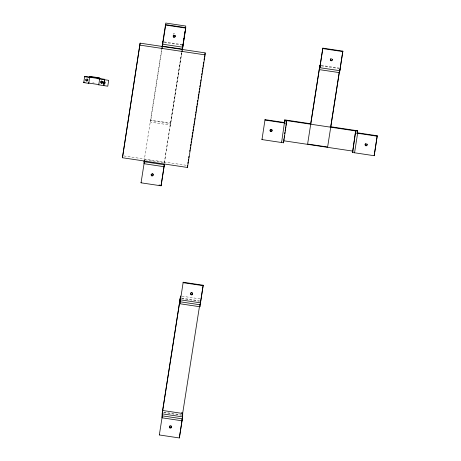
<?xml version="1.0" encoding="UTF-8"?>
<svg xmlns="http://www.w3.org/2000/svg" width="461" height="461" viewBox="0 0 461 461"><rect width="100%" height="100%" fill="white"/><g stroke="black" fill="none" stroke-linecap="round" stroke-linejoin="round"><path stroke-width="0.35" stroke-dasharray="2.31 1.73" d="M144.091 161.212L161.69 49.218M161.88 49.396L150.493 122.125L170.507 125.115L181.888 52.393M164.323 162.785L181.599 52.462M164.318 163.24L181.697 52.208M164.185 41.905L182.815 44.694M321.271 65.404L339.21 68.09M164.174 42.36L182.112 45.045M321.259 65.86L339.204 68.545M92.782 82.819L94.119 83.015M123.9 155.951L186.814 165.361M145.077 159.817L164.398 162.71M181.939 296.187L199.884 298.872M181.634 298.134L199.578 300.82M181.628 298.59L199.567 301.275M163.782 412.186L181.72 414.871M163.77 412.641L181.715 415.326M173.29 34.563A1.014 0.985 1.1 0 1 174.275 33.307A1.014 0.985 1.1 0 1 175.232 34.581M150.534 120.073L150.522 120.528L170.535 123.519L170.541 123.064L150.534 120.073"/><path stroke-width="0.69" d="M97.703 77.569L97.68 78.704L108.687 80.352L107.77 86.201L98.763 84.853L99.685 78.733L89.682 77.235L88.76 83.355L83.758 82.605L83.764 82.15L85.014 82.34M89.682 77.05L84.68 76.307L84.674 76.762L89.676 77.506L89.688 76.78L99.697 78.278M88.76 83.355L88.771 82.628M98.763 84.853L98.781 84.127M99.68 79.004L99.703 77.869L89.699 76.37M104.693 79.298L103.771 85.602L104.693 79.298L99.691 78.549M122.447 157.743L140.109 43.15L205.145 52.882L205.105 54.882L187.483 167.47L122.447 157.743L140.109 43.15M144.374 160.399L144.351 161.765L164.364 164.756L161.068 185.812L141.054 182.821L141.06 182.366M144.091 161.212L144.045 163.713L164.058 166.709L164.093 164.658M162.491 44.106L162.451 46.152L182.458 49.148L185.766 27.637L165.753 24.646L161.99 48.693M162.802 41.697L162.756 44.204L182.763 47.195L182.815 44.694M161.068 185.812L164.064 166.254M165.753 24.646L165.747 25.101L185.754 28.092M181.334 412.82L182.717 413.021L182.642 416.894L179.346 437.95L159.333 434.959L159.345 434.504M162.399 411.984L162.324 415.851L182.337 418.842L182.412 414.975M159.333 434.959L162.629 413.903L162.704 410.031M182.458 49.148L182.498 47.097M179.876 303.747L183.178 282.241L203.192 285.232L199.884 306.744L179.876 303.747L179.951 299.88M180.257 297.933L180.182 301.799L200.189 304.796L200.201 304.341M179.346 437.95L182.233 419.095M183.178 282.241L183.173 282.697L203.18 285.687M182.066 418.859L182.032 420.795L162.018 417.799L162.093 413.932L180.562 295.979L180.487 299.852L200.495 302.842L200.535 300.912M187.483 167.47L187.518 165.47M199.884 306.744L199.941 304.012M281.596 142.057L281.585 142.512L284.679 120.966L286.679 121.266L283.584 142.812L261.975 139.579L261.986 139.124M284.644 122.563L265.035 119.63L265.029 120.085L286.638 123.318M283.584 142.812L283.613 141.446M284.339 123.11L284.783 119.877L310.968 123.796M319.853 67.248L322.844 48.14L342.851 51.136L339.55 72.642L319.536 69.651L319.577 67.6M319.536 69.651L322.844 48.14M339.55 72.642L339.59 70.596M339.878 69.329L339.855 70.694L319.842 67.704L319.888 65.197L310.605 124.505M352.573 152.482L355.662 130.936L352.573 152.482L374.182 155.714L377.242 135.764L357.632 132.831M354.578 152.326L354.572 152.781L357.627 133.287L357.673 130.78L330.076 126.654M374.182 155.714L377.242 135.764M83.758 82.605L84.68 76.307M144.086 161.667L144.287 160.365M161.995 47.241L165.787 23.05L185.795 26.041L185.46 28.179M141.054 182.821L144.351 161.765M182.009 50.237L182.585 46.561M182.787 45.253L183.011 43.83M183.236 42.406L183.455 40.983M183.68 39.56L183.904 38.142M184.123 36.719L184.348 35.295M184.682 33.157L184.907 31.734M182.003 51.684L185.766 27.637M187.852 163.344L188.076 161.926M188.295 160.514L188.52 159.097M188.739 157.679L188.964 156.262M189.736 151.306L189.961 149.888M190.18 148.477L190.405 147.059M190.624 145.641L190.848 144.224M191.067 142.812L191.292 141.394M191.511 139.977L191.73 138.559M191.955 137.142L192.289 135.021M192.508 133.604L192.733 132.186M192.952 130.774L193.176 129.357M193.395 127.939L193.62 126.521M193.839 125.104L194.058 123.692M194.283 122.274L194.502 120.857M194.726 119.439L194.945 118.028M195.28 115.901L195.504 114.484M195.723 113.072L195.942 111.654M196.167 110.237L196.386 108.819M196.611 107.401L196.83 105.99M197.054 104.572L197.273 103.155M197.498 101.737L197.717 100.325M198.051 98.199L198.27 96.781M198.495 95.369L198.714 93.952M198.939 92.534L199.158 91.117M199.383 89.699L199.601 88.287M199.826 86.87L200.045 85.452M200.27 84.035L200.489 82.623M200.714 81.205L200.933 79.788M201.267 77.661L201.486 76.249M201.711 74.832L201.93 73.414M202.154 71.997L202.373 70.585M202.598 69.167L202.817 67.75M203.042 66.332L203.261 64.92M203.485 63.503L203.704 62.085M204.039 59.959L204.258 58.547M204.482 57.129L204.701 55.712M204.926 54.294L205.145 52.882M162.393 412.439L180.245 298.388M182.308 415.626L199.48 306.34M200.31 303.632L203.192 285.232M261.975 139.579L265.035 119.63M284.351 122.655L284.783 119.877M283.734 140.063L283.953 138.675M284.172 137.28L284.391 135.886M284.714 133.799L284.933 132.405M285.152 131.016L285.371 129.622M285.59 128.227L285.808 126.838M286.022 125.444L286.241 124.049M286.46 122.661L286.679 121.266M319.882 65.652L307.614 144.028L327.621 147.019L339.342 72.175M330.618 127.501L339.238 72.429M339.561 70.764L339.792 69.294M339.861 70.239L342.851 51.136M357.454 132.169L357.673 130.78M322.833 48.595L342.846 51.592M140.069 45.155L205.105 54.882M88.766 83.084L98.769 84.582M284.777 120.333L357.661 131.235M355.621 132.987L377.236 136.22M283.745 140.778L353.097 151.156M159.005 185.045L161.073 185.357M162.698 410.486L182.706 413.482M162.629 413.903L182.642 416.894M170.772 425.722A1.014 0.985 1.1 0 1 171.423 427.019A1.014 0.985 1.1 0 1 170.051 427.56A1.014 0.985 1.1 0 1 169.596 426.189M169.879 425.872A1.014 0.985 1.1 0 1 170.132 425.739M192.514 292.96A1.014 0.985 1.1 0 1 192.318 294.239A1.014 0.985 1.1 0 1 190.992 294.222A1.014 0.985 1.1 0 1 190.814 292.942M191.061 292.689A1.014 0.985 1.1 0 1 192.024 292.562M102.688 81.338A1.014 0.985 1.1 0 1 102.509 82.6A1.014 0.985 1.1 0 1 101.201 82.634A1.014 0.985 1.1 0 1 100.947 81.384M101.178 81.113A1.014 0.985 1.1 0 1 101.627 80.9M87.642 79.033A1.014 0.985 1.1 0 1 87.1 80.566A1.014 0.985 1.1 0 1 85.815 79.54M153.052 174.004A1.014 0.985 1.1 0 1 152.873 175.266A1.014 0.985 1.1 0 1 151.565 175.301A1.014 0.985 1.1 0 1 151.312 174.051M152.418 173.567A1.014 0.985 1.1 0 1 152.81 173.745M332.323 59.256A1.014 0.985 1.1 0 1 331.061 60.339A1.014 0.985 1.1 0 1 330.514 58.789M367.089 144.068A1.014 0.985 1.1 0 1 366.576 145.296A1.014 0.985 1.1 0 1 365.273 144.91A1.014 0.985 1.1 0 1 365.538 143.607M272.013 129.783A1.014 0.985 1.1 0 1 271.08 131.172A1.014 0.985 1.1 0 1 270.169 129.766M270.377 129.483A1.014 0.985 1.1 0 1 270.607 129.316M271.581 129.322A1.014 0.985 1.1 0 1 271.754 129.443M175.001 35.249A1.014 0.985 1.1 0 1 174.944 36.592A1.014 0.985 1.1 0 1 173.567 36.626A1.014 0.985 1.1 0 1 173.428 35.29M174.402 35.272A1.014 0.985 1.1 0 1 174.114 35.267M169.896 427.935A1.014 0.985 1.1 0 0 171.48 427.203A1.014 0.985 1.1 0 0 170.034 426.229A1.014 0.985 1.1 0 0 169.896 427.935M191.079 294.752A1.014 0.985 1.1 0 0 192.658 294.02A1.014 0.985 1.1 0 0 191.217 293.046A1.014 0.985 1.1 0 0 191.079 294.752M101.253 83.13A1.014 0.985 1.1 0 0 102.832 82.398A1.014 0.985 1.1 0 0 101.391 81.424A1.014 0.985 1.1 0 0 101.253 83.13M86.242 80.882A1.014 0.985 1.1 0 0 87.826 80.151A1.014 0.985 1.1 0 0 86.38 79.183A1.014 0.985 1.1 0 0 86.242 80.882M103.65 83.487A1.014 0.985 1.1 0 0 105.235 82.755A1.014 0.985 1.1 0 0 103.794 81.787A1.014 0.985 1.1 0 0 103.65 83.487M151.611 175.797A1.014 0.985 1.1 0 0 153.196 175.065A1.014 0.985 1.1 0 0 151.755 174.091A1.014 0.985 1.1 0 0 151.611 175.797M330.739 60.65A1.014 0.985 1.1 0 0 332.323 59.918A1.014 0.985 1.1 0 0 330.877 58.95A1.014 0.985 1.1 0 0 330.739 60.65M365.556 145.67A1.014 0.985 1.1 0 0 367.14 144.938A1.014 0.985 1.1 0 0 365.694 143.965A1.014 0.985 1.1 0 0 365.556 145.67M270.503 131.454A1.014 0.985 1.1 0 0 272.088 130.722A1.014 0.985 1.1 0 0 270.642 129.748A1.014 0.985 1.1 0 0 270.503 131.454M173.653 37.157A1.014 0.985 1.1 0 0 175.232 36.425A1.014 0.985 1.1 0 0 173.791 35.451A1.014 0.985 1.1 0 0 173.653 37.157"/></g></svg>
